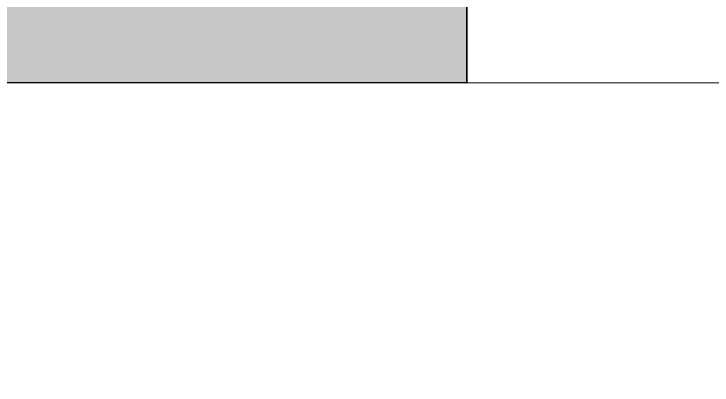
# Model space of a CAD drawing. Header units: millimetres. Extents: x 2258 to 5600, y 711 to 2563.
# Drawn here: x 2844.02 to 2859.96, y 2335.02 to 2343.5 of the extents above; entities that cross this region are included whole.
import ezdxf

# ---------------------------------------------------------------- set-up
doc = ezdxf.new("R2010")
doc.units = ezdxf.units.MM
for name, color, linetype, lineweight in [('PQI-A-IN-ELEV-PTRN', 249, 'Continuous', 0), ('PQI-A-IN-FURN', 39, 'Continuous', 13), ('PQI-A-WALL', 30, 'Continuous', 50), ('PQI-A-WIN', 140, 'Continuous', 13)]:
    doc.layers.add(name, color=color, linetype=linetype, lineweight=lineweight)

# ---------------------------------------------------------------- blocks, each defined once
blk = doc.blocks.new('W6')
at = {"layer": 'PQI-A-IN-ELEV-PTRN', "ltscale": 1000}
blk.add_line((0, 200), (-1000, 200), dxfattribs=at)

msp = doc.modelspace()

# ---------------------------------------------------------------- hatches: boundary and pattern name
at = {"layer": 'PQI-A-IN-FURN', "true_color": 0x000000}
h = msp.add_hatch(color=18, dxfattribs=at)
h.dxf.hatch_style = 1
h.paths.add_polyline_path([(2854.354, 2341.911), (2854.354, 2349.637), (2814.491, 2349.657), (2814.491, 2318.365), (2818.353, 2318.365), (2818.355, 2341.93)], flags=17)
h.paths.add_polyline_path([(2825.686, 2427.842), (2807.878, 2442.68), (2859.317, 2504.412), (2794.617, 2558.324), (2788.681, 2563.27), (2784.229, 2557.928), (2770.009, 2540.862), (2775.945, 2535.916), (2790.165, 2552.982), (2849.523, 2503.522), (2802.536, 2447.131), (2743.178, 2496.592), (2753.688, 2509.205), (2747.752, 2514.151), (2717.953, 2478.388), (2723.888, 2473.442), (2738.726, 2491.249), (2815.892, 2426.951), (2766.432, 2367.593), (2689.266, 2431.891), (2694.212, 2437.827), (2688.276, 2442.773), (2668.369, 2418.881), (2674.305, 2413.935), (2684.815, 2426.549), (2744.173, 2377.089), (2697.186, 2320.698), (2637.828, 2370.159), (2652.047, 2387.224), (2646.112, 2392.17), (2620.368, 2361.275), (2611.195, 2368.918), (2606.249, 2362.982), (2621.358, 2350.393), (2631.645, 2362.739), (2634.613, 2360.266), (2696.346, 2308.827), (2749.515, 2372.637), (2767.323, 2357.799)])
h.paths.add_polyline_path([(2786.367, 2341.93), (2789.164, 2341.93), (2789.164, 2349.657), (2772.269, 2363.735), (2767.323, 2357.799)], flags=17)
h.paths.add_polyline_path([(2573.602, 2390.185), (2576.57, 2387.712), (2581.459, 2393.696), (2572.612, 2401.067), (2534.158, 2354.917), (2540.094, 2349.971)])
h.paths.add_polyline_path([(2540.097, 2349.967), (2534.155, 2354.918), (2508.189, 2323.756), (2514.131, 2318.804)])
h.paths.add_polyline_path([(2614.9, 2285.57), (2614.9, 2273.034), (2614.912, 2273.034), (2614.908, 2271.937), (2614.9, 2271.937), (2614.9, 2271.555), (2614.91, 2271.555), (2614.908, 2271.065), (2614.9, 2271.065), (2614.9, 2270.683), (2614.903, 2270.683), (2614.9, 2269.586), (2614.9, 2191.293), (2613.923, 2191.293), (2613.923, 2183.576), (2614.9, 2183.576), (2618.763, 2183.576), (2618.763, 2289.433), (2543.067, 2289.433), (2543.067, 2353.54), (2540.094, 2349.971), (2540.098, 2349.967), (2535.341, 2344.259), (2535.341, 2285.57)])
h.paths.add_polyline_path([(2459.632, 2191.303), (2459.636, 2259.447), (2451.91, 2250.175), (2451.905, 2191.303)])

# ---------------------------------------------------------------- linework, layer by layer
at = {"layer": 'PQI-A-WALL', "color": 0, "lineweight": 35, "ltscale": 100}
msp.add_lwpolyline([(2818.355, 2341.93), (2854.355, 2341.929), (2854.355, 2349.656), (2814.491, 2349.657), (2814.491, 2318.365), (2818.355, 2318.365)], dxfattribs=at)

# ---------------------------------------------------------------- block references
at = {"layer": 'PQI-A-WIN', "xscale": 0.03863196438221001, "yscale": 0.03863196438221001, "zscale": 0.03863196438221001, "rotation": 179.997245771198}
msp.add_blockref('W6', (2854.355, 2349.656), dxfattribs=at)

doc.saveas('drawing.dxf')
